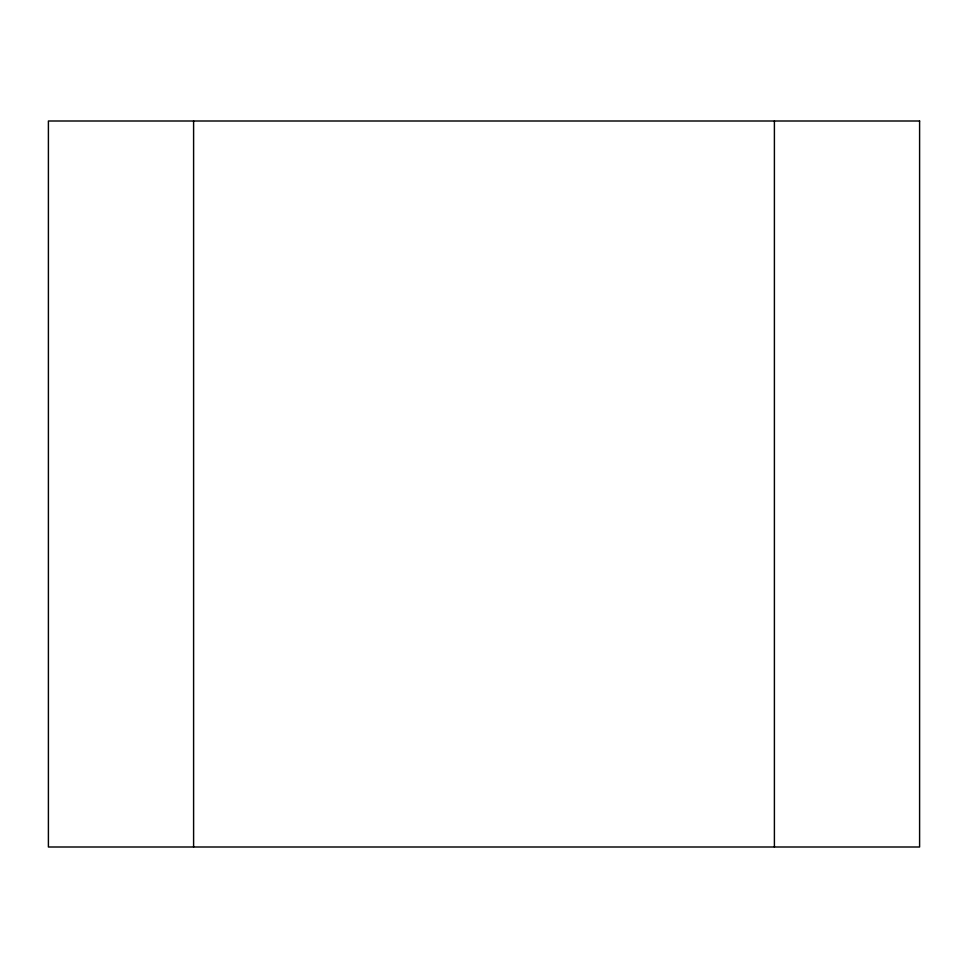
<?xml version="1.0" encoding="UTF-8"?>
<svg xmlns="http://www.w3.org/2000/svg" width="968" height="968" viewBox="0 0 968 968"><rect width="100%" height="100%" fill="white"/><g stroke="black" fill="none" stroke-linecap="round" stroke-linejoin="round"><path stroke-width="1.45" d="M774.4 121L774.4 847M193.6 121L193.6 847M919.6 121L48.4 121L48.4 847L919.6 847L919.6 121"/></g></svg>
